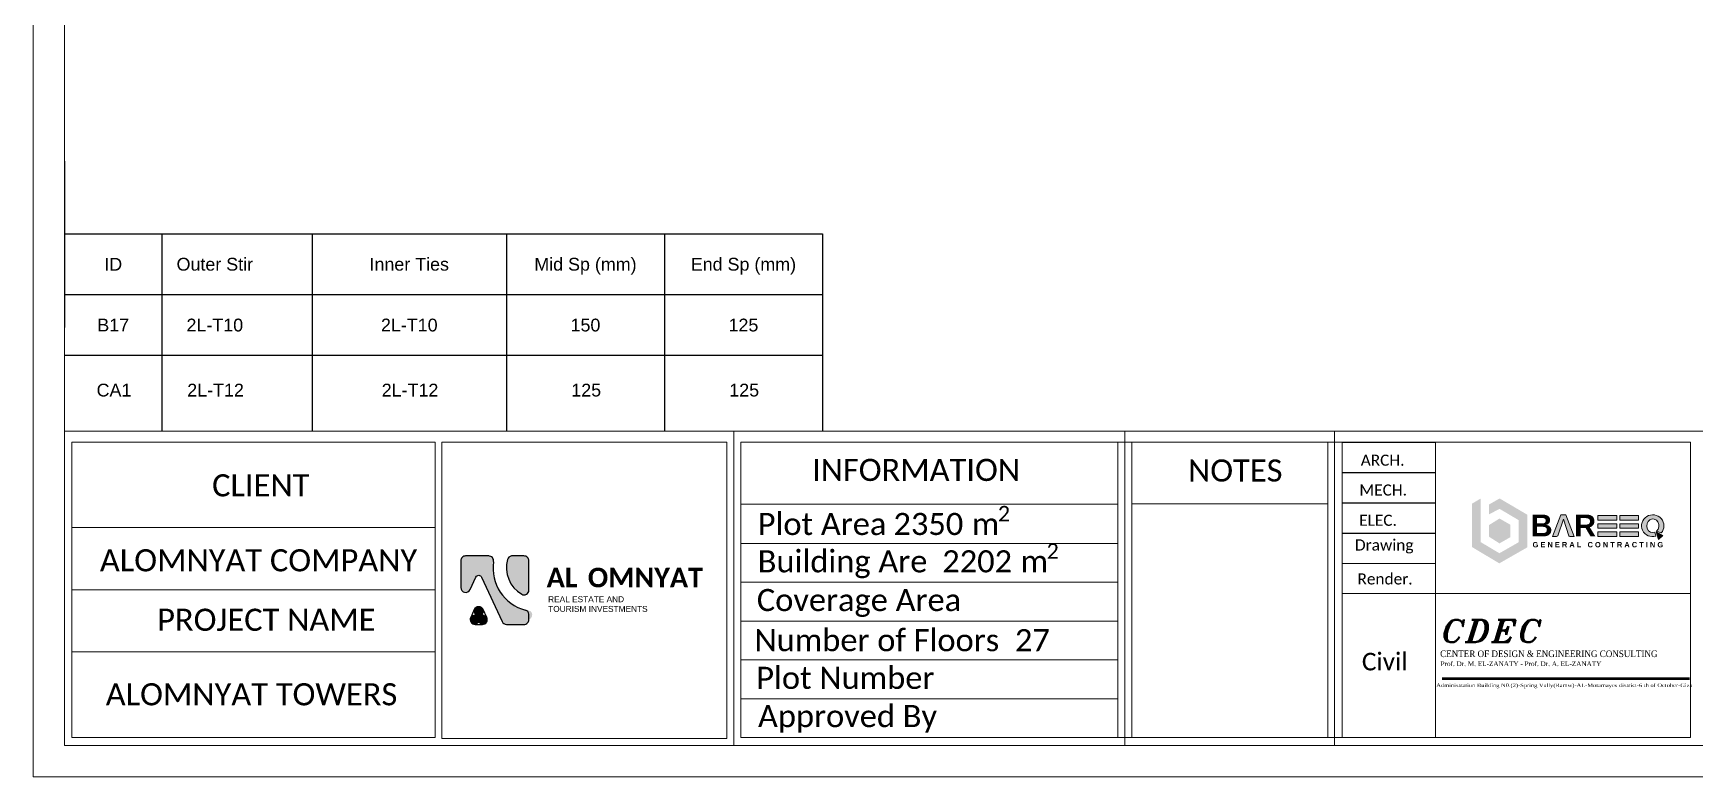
# Model space of a CAD drawing. Header units: inches. Extents: x 16 to 269, y 163 to 682.
# Drawn here: x 17.48 to 52.36, y 210.14 to 225.73 of the extents above; entities that cross this region are included whole.
import ezdxf
from ezdxf.enums import TextEntityAlignment as Align

# ---------------------------------------------------------------- set-up
doc = ezdxf.new("R2010")
doc.units = ezdxf.units.IN
doc.header["$MEASUREMENT"] = 0
doc.layers.add('CDEC-FRAMING-PLAN', color=7, linetype='Continuous')
doc.layers.add('XREF-FRAME$0$XREF-TITLEBLOCK$0$text', color=3, linetype='Continuous')
doc.layers.add('Sheet_Borders', color=7, linetype='Continuous', lineweight=5)
doc.styles.add('Arial_1', font='arial.ttf', dxfattribs={"height": 0.45})
doc.styles.add('RA CALIBRI REGULAR', font='calibril.ttf')
doc.styles.get("Standard").update_dxf_attribs({"font": 'arial.ttf'})
doc.styles.add('XREF-FRAME$0$XREF-TITLEBLOCK$0$CONCEPT1', font='times.ttf')
doc.styles.add('XREF-FRAME$0$XREF-TITLEBLOCK$0$HG', font='ITALICT.shx')

# ---------------------------------------------------------------- blocks, each defined once
blk = doc.blocks.new('A$Cd8bbae89')
at = {"true_color": 0x319dd3}
h = blk.add_hatch(color=142, dxfattribs=at)
h.dxf.hatch_style = 1
h.paths.add_polyline_path([(0.94, 5.22), (0, 4.67), (0, 0), (0.94, 0.53)])
h.paths.add_polyline_path([(2.97, 3.07), (1.82, 2.35), (1.82, 1.12), (2.97, 1.74)])
h.paths.add_polyline_path([(2.98, 5.23), (1.83, 4.57), (1.82, 3.51), (2.98, 4.11)])
at = {"true_color": 0x2a3383}
h = blk.add_hatch(color=177, dxfattribs=at)
h.dxf.hatch_style = 1
h.paths.add_polyline_path([(3, 5.22), (2.98, 5.22), (2.98, 4.11), (5.04, 2.89), (5.04, 0.52), (5.98, -0.03), (5.98, 3.47)])
h.paths.add_polyline_path([(4.12, 2.41), (2.97, 3.07), (2.97, 1.74), (4.12, 1.05)])
at = {"true_color": 0x319dd3}
h = blk.add_hatch(color=142, dxfattribs=at)
h.dxf.hatch_style = 1
h.paths.add_polyline_path([(8.67, 1.14), (9.13, 1.14, 0.319925), (9.24, 1.22), (9.85, 2.99), (10.44, 1.22, 0.322497), (10.56, 1.14), (11.01, 1.14), (10.13, 3.48), (9.58, 3.48)])
h.paths.add_polyline_path([(13.58, 3.39), (13.58, 2.9), (15.61, 2.9), (15.61, 3.39)])
h.paths.add_polyline_path([(13.58, 2.51), (13.58, 2.02), (15.61, 2.02), (15.61, 2.51)])
h.paths.add_polyline_path([(15.61, 1.14), (15.61, 1.63), (13.58, 1.63), (13.58, 1.14)])
h.paths.add_polyline_path([(15.94, 3.39), (15.94, 2.9), (17.97, 2.9), (17.97, 3.39)])
h.paths.add_polyline_path([(17.97, 2.02), (17.97, 2.51), (15.94, 2.51), (15.94, 2.02)])
h.paths.add_polyline_path([(17.97, 1.14), (17.97, 1.63), (15.94, 1.63), (15.94, 1.14)])
edge = h.paths.add_edge_path()
edge.add_ellipse((19.49, 2.29), major_axis=(-1.21, 0), ratio=0.972651, start_angle=138.7624, end_angle=466.2921)
edge.add_line((19.83, 1.16), (19.73, 1.59))
edge.add_ellipse((19.5, 2.29), major_axis=(0, 0.744), ratio=0.892628, start_angle=218.0399, end_angle=560.2223, ccw=False)
edge.add_line((19.91, 1.71), (20.4, 1.51))
at = {"true_color": 0x288cbd}
h = blk.add_hatch(color=142, dxfattribs=at)
h.dxf.hatch_style = 1
h.paths.add_polyline_path([(5.98, -0.03), (5.04, 0.52), (2.96, -0.67), (0.94, 0.53), (0, 0), (2.95, -1.76), (2.95, -1.76)])
h = blk.add_hatch(color=142, dxfattribs=at)
h.dxf.hatch_style = 1
h.paths.add_polyline_path([(4.12, 1.05), (2.97, 1.74), (1.82, 1.12), (2.97, 0.39)])
at = {"true_color": 0x2a3383}
h = blk.add_hatch(color=177, dxfattribs=at)
h.dxf.hatch_style = 1
h.paths.add_polyline_path([(20.1, 0.81), (20.58, 1.24), (19.85, 1.62)])
at = {"color": 142, "true_color": 0x319dd3}
blk.add_lwpolyline([(8.67, 1.14), (9.58, 3.48), (10.13, 3.48), (11.01, 1.14), (10.56, 1.14, -0.322497), (10.44, 1.22), (9.85, 2.99), (9.24, 1.22, -0.319925), (9.13, 1.14), (8.67, 1.14)], format="xyb", dxfattribs=at)
for points in [[(13.58, 3.39), (15.61, 3.39), (15.61, 2.9), (13.58, 2.9)], [(13.58, 2.51), (15.61, 2.51), (15.61, 2.02), (13.58, 2.02)], [(15.94, 3.39), (17.97, 3.39), (17.97, 2.9), (15.94, 2.9)], [(15.94, 2.51), (17.97, 2.51), (17.97, 2.02), (15.94, 2.02)], [(13.58, 1.63), (15.61, 1.63), (15.61, 1.14), (13.58, 1.14)], [(15.94, 1.63), (17.97, 1.63), (17.97, 1.14), (15.94, 1.14)]]:
    blk.add_lwpolyline(points, close=True, dxfattribs=at)
at = {"color": 143, "true_color": 0x42aad7}
for points in [[(19.73, 1.59), (19.83, 1.16)], [(19.91, 1.71), (20.4, 1.51)]]:
    blk.add_lwpolyline(points, dxfattribs=at)
at = {"color": 177, "true_color": 0x2a3383}
blk.add_lwpolyline([(19.85, 1.62), (20.58, 1.24), (20.1, 0.81), (19.85, 1.62)], dxfattribs=at)
at = {"color": 142, "true_color": 0x319dd3}
for centre, major_axis, ratio, start_param, end_param in [((19.49, 2.29), (-1.21, 0), 0.972651, 2.421862, 8.138333), ((19.5, 2.29), (0, 0.744), 0.892628, 3.805515, 9.777723)]:
    blk.add_ellipse(centre, major_axis=major_axis, ratio=ratio, start_param=start_param, end_param=end_param, dxfattribs=at)
at = {"attachment_point": 1}
for s, width, gutter_width, insert, char_height in [('{\\fArial|b1|i0|c0|p34;\\C142;\\c13868337;B} ', 2.3485, 11.74, (6.33, 3.49), 2.3485), ('\\pxsm2;{\\fArial|b1|i0|c0|p34;\\C177;\\c8598314;G E N E R A L   C O N T R A C T I N G}', 15.8741, 2.87, (6.53, 0.54), 0.5743)]:
    blk.add_mtext_dynamic_manual_height_columns(s, width=width, gutter_width=gutter_width, heights=[0], dxfattribs=dict(at, insert=insert, char_height=char_height))
at = {"color": 143, "true_color": 0x42aad7, "insert": (11.01, 3.49), "char_height": 2.3485, "attachment_point": 1}
blk.add_mtext_dynamic_manual_height_columns('{\\fArial|b1|i0|c0|p34;\\C142;\\c13868337;R} ', width=2.3485, gutter_width=11.74, heights=[0], dxfattribs=at)
blk = doc.blocks.new('sheet')
at = {"true_color": 0x293189}
h = blk.add_hatch(color=177, dxfattribs=at)
h.dxf.hatch_style = 1
h.paths.add_polyline_path([(-418.734, 40.158, 0.414214), (-418.845, 40.046), (-418.845, 39.448, 0.802913), (-418.633, 39.401), (-418.502, 39.683, -0.639253), (-418.375, 39.682), (-417.915, 38.681, 0.29294), (-417.813, 38.616), (-417.42, 38.616, 0.414214), (-417.308, 38.728, 0.553295), (-417.269, 38.913, -0.417813), (-418.106, 40.034, 0.459795), (-418.218, 40.158)])
at = {"true_color": 0x4554a5}
h = blk.add_hatch(color=175, dxfattribs=at)
h.dxf.hatch_style = 1
h.paths.add_polyline_path([(-417.472, 39.295, 0.584571), (-417.308, 39.402), (-417.308, 40.046, 0.414214), (-417.42, 40.158), (-417.702, 40.158, 0.291504), (-417.79, 40.082, 0.342448)])
at = {"true_color": 0x000000}
h = blk.add_hatch(color=18, dxfattribs=at)
h.dxf.hatch_style = 1
h.paths.add_polyline_path([(-418.439, 38.651, 1.441321), (-418.347, 38.839, 1.901432), (-418.531, 38.839, 1.434024)])
at = {"color": 177, "true_color": 0x293189}
blk.add_lwpolyline([(-418.213, 40.158), (-418.734, 40.158, 0.414214), (-418.845, 40.046), (-418.845, 39.448, 0.802913), (-418.633, 39.401), (-418.502, 39.683, -0.639253), (-418.375, 39.682), (-417.915, 38.681, 0.29294), (-417.813, 38.616), (-417.42, 38.616, 0.414214), (-417.308, 38.728), (-417.308, 38.848)], format="xyb", dxfattribs=at)
at = {"color": 175, "true_color": 0x4554a5}
blk.add_lwpolyline([(-417.308, 39.387), (-417.308, 40.046, 0.414214), (-417.42, 40.158), (-417.702, 40.158)], format="xyb", dxfattribs=at)
blk.add_lwpolyline([(-418.257, 38.775), (-418.338, 38.949, 0.63847), (-418.541, 38.949), (-418.621, 38.774, 0.547105), (-418.519, 38.616), (-418.358, 38.616, 0.548839)], format="xyb", close=True)
at = {"color": 177, "true_color": 0x293189}
for centre, radius, start, end in [((-418.215, 40.048), 0.11, 350.4257, 91.3796), ((-417.134, 39.886), 0.983, 171.6397, 255.0806), ((-417.417, 38.83), 0.111, 9.4358, 74.1171)]:
    blk.add_arc(centre, radius, start, end, dxfattribs=at)
at = {"color": 175, "true_color": 0x4554a5}
for centre, radius, start, end in [((-417.123, 39.894), 0.693, 164.6076, 239.8175), ((-417.686, 40.051), 0.108, 98.1031, 165.7009), ((-417.42, 39.394), 0.112, 242.4829, 356.2798)]:
    blk.add_arc(centre, radius, start, end, dxfattribs=at)
at = {"layer": 'CDEC-FRAMING-PLAN'}
for p, q in [((-398.989, 42.72), (-397.047, 42.721)), ((-398.989, 42.719), (-396.884, 42.72)), ((-398.989, 42.037), (-396.883, 42.038)), ((-398.989, 42.037), (-396.883, 42.038)), ((-398.988, 41.355), (-396.883, 41.356)), ((-398.988, 40.673), (-396.883, 40.674)), ((-398.987, 39.991), (-396.882, 39.992))]:
    blk.add_line(p, q, dxfattribs=at)
at = {"layer": 'Sheet_Borders', "linetype": 'Continuous', "lineweight": 0}
for p, q in [((-428.475, 35.187), (-428.475, 77.192)), ((-428.475, 35.187), (-428.475, 77.192)), ((-427.768, 35.894), (-427.768, 76.484)), ((-427.768, 76.484), (-427.768, 35.894)), ((-427.768, 42.966), (-427.768, 42.966)), ((-427.768, 42.966), (-369.782, 42.966)), ((-419.424, 42.721), (-427.606, 42.721)), ((-427.606, 36.07), (-427.606, 42.721)), ((-419.424, 36.07), (-419.424, 42.721)), ((-419.268, 42.721), (-412.85, 42.721)), ((-419.268, 36.051), (-419.268, 42.721)), ((-412.85, 42.721), (-412.85, 36.051)), ((-412.694, 42.966), (-412.694, 35.894)), ((-412.537, 42.719), (-401.369, 42.719)), ((-412.537, 36.069), (-412.537, 42.719)), ((-404.039, 42.719), (-404.039, 36.069)), ((-403.882, 42.966), (-403.882, 35.894)), ((-403.726, 42.721), (-403.726, 36.07)), ((-391.141, 42.721), (-401.369, 42.719)), ((-399.311, 36.07), (-399.311, 42.721)), ((-399.161, 42.966), (-399.161, 35.894)), ((-398.989, 36.07), (-398.989, 42.721)), ((-396.884, 42.721), (-396.884, 36.07)), ((-391.141, 36.07), (-391.141, 42.721)), ((-412.537, 41.327), (-404.039, 41.327)), ((-403.726, 41.328), (-399.311, 41.328)), ((-419.424, 40.796), (-427.606, 40.796)), ((-412.537, 40.441), (-404.039, 40.441)), ((-419.424, 39.395), (-427.606, 39.395)), ((-412.537, 39.566), (-404.039, 39.566)), ((-391.141, 39.314), (-398.989, 39.314)), ((-412.537, 38.692), (-404.039, 38.692)), ((-427.606, 38.003), (-419.424, 38.003)), ((-412.537, 37.817), (-404.039, 37.817)), ((-412.537, 36.943), (-404.039, 36.943)), ((-427.606, 36.07), (-419.424, 36.07)), ((-412.85, 36.051), (-419.268, 36.051)), ((-412.537, 36.069), (-401.369, 36.069)), ((-391.141, 36.07), (-401.369, 36.069)), ((-372.533, 35.894), (-427.768, 35.894))]:
    blk.add_line(p, q, dxfattribs=at)
blk.add_lwpolyline([(-369.075, 35.187), (-428.475, 35.187)], close=True, dxfattribs=at)
at = {"layer": 'XREF-FRAME$0$XREF-TITLEBLOCK$0$text', "color": 8}
for p, q in [((-396.738, 37.411), (-391.167, 37.411)), ((-396.738, 37.387), (-391.167, 37.387))]:
    blk.add_line(p, q, dxfattribs=at)
at = {"layer": 'Sheet_Borders', "xscale": 0.2089906934372016, "yscale": 0.2089906934372016, "zscale": 0.2089906934372016}
blk.add_blockref('A$Cd8bbae89', (-396.065, 40.359), dxfattribs=at)
at = {"char_height": 0.43904, "attachment_point": 1}
for s, width, insert in [('{\\fCandara|b1|i0|c0|p34;\\C256;\\c0;AL} ', 0.43904, (-416.91, 39.892)), ('{\\fCandara|b1|i0|c0|p34;\\C256;\\c0;OMNYAT}', 2.78249, (-415.981, 39.892))]:
    blk.add_mtext_dynamic_manual_height_columns(s, width=width, gutter_width=2.195, heights=[0], dxfattribs=dict(at, insert=insert))
at = {"insert": (-416.875, 39.033), "char_height": 0.13365, "width": 2.81151, "attachment_point": 1, "style": 'Arial_1'}
blk.add_mtext('TOURISM INVESTMENTS', dxfattribs=at)
at = {"insert": (-416.876, 39.25), "char_height": 0.13365, "attachment_point": 1, "style": 'Arial_1'}
blk.add_mtext_dynamic_manual_height_columns('\\pxsm1;{\\C256;\\c0;REAL ESTATE AND}', width=2.81151, gutter_width=0.686, heights=[0.417], dxfattribs=at)
at = {"layer": 'Sheet_Borders', "linetype": 'Continuous', "lineweight": 0, "style": 'RA CALIBRI REGULAR'}
for s, height, p in [('INFORMATION', 0.49749, (-410.931, 41.846)), ('NOTES', 0.4975, (-402.46, 41.833)), ('ARCH.', 0.25, (-398.57, 42.189)), ('CLIENT', 0.4975, (-424.445, 41.499)), ('MECH.', 0.25, (-398.6, 41.517)), ('ELEC.', 0.25, (-398.606, 40.836)), ('Drawing', 0.25, (-398.7, 40.28)), ('ALOMNYAT COMPANY', 0.49749, (-426.974, 39.811)), ('Render.', 0.25, (-398.644, 39.516)), ('Coverage Area', 0.49749, (-412.174, 38.917)), ('PROJECT NAME', 0.49749, (-425.683, 38.473)), ('Civil', 0.3943, (-398.544, 37.582)), ('Plot Number', 0.49749, (-412.188, 37.165)), ('ALOMNYAT TOWERS', 0.49749, (-426.842, 36.795)), ('Approved By', 0.49749, (-412.149, 36.304))]:
    blk.add_text(s, height=height, dxfattribs=at).set_placement(p)
at = {"layer": 'Sheet_Borders', "style": 'RA CALIBRI REGULAR'}
for s, height, p in [('2', 0.348, (-406.744, 40.936)), ('Plot Area ', 0.4975, (-412.155, 40.629)), (' m', 0.4975, (-407.507, 40.629)), ('2', 0.348, (-405.646, 40.094)), ('Building Are  ', 0.49749, (-412.155, 39.788)), (' m', 0.4975, (-406.408, 39.788)), ('Number of Floors  ', 0.49749, (-412.228, 38.013))]:
    blk.add_text(s, height=height, dxfattribs=at).set_placement(p)
at = {"layer": 'Sheet_Borders', "color": 244, "true_color": 0x991b1e, "style": 'RA CALIBRI REGULAR'}
for s, p in [('2350', (-409.096, 40.629)), ('2202', (-407.997, 39.788)), ('27', (-406.36, 38.013))]:
    blk.add_text(s, height=0.4975, dxfattribs=at).set_placement(p)
at = {"layer": 'XREF-FRAME$0$XREF-TITLEBLOCK$0$text', "color": 2, "style": 'XREF-FRAME$0$XREF-TITLEBLOCK$0$HG', "width": 1.2}
blk.add_text('CDEC', height=0.5, dxfattribs=at).set_placement((-396.759, 38.218))
at = {"layer": 'XREF-FRAME$0$XREF-TITLEBLOCK$0$text', "color": 4, "style": 'XREF-FRAME$0$XREF-TITLEBLOCK$0$CONCEPT1', "width": 0.9}
blk.add_text('CENTER OF DESIGN & ENGINEERING CONSULTING', height=0.14992, dxfattribs=at).set_placement((-396.781, 37.881))
at = {"layer": 'XREF-FRAME$0$XREF-TITLEBLOCK$0$text', "style": 'XREF-FRAME$0$XREF-TITLEBLOCK$0$CONCEPT1'}
blk.add_text('Prof. Dr. M. EL-ZANATY - Prof. Dr. A. EL-ZANATY', height=0.10625, dxfattribs=at).set_placement((-396.772, 37.678))
at = {"layer": 'XREF-FRAME$0$XREF-TITLEBLOCK$0$text', "style": 'XREF-FRAME$0$XREF-TITLEBLOCK$0$CONCEPT1', "width": 1.2}
blk.add_text('Administration Building N0.(2)-Spring Vally(Ramw)-AL-Motamayes district-6 th of October-Giza', height=0.08007, dxfattribs=at).set_placement((-393.983, 37.206), align=Align.CENTER)

msp = doc.modelspace()

# ---------------------------------------------------------------- linework, layer by layer
at = {"color": 7}
for p, q in [((18.1423, 223.0513), (18.1423, 219.5643)), ((18.1423, 221.5257), (20.1829, 221.5257)), ((20.1829, 221.5257), (20.1829, 217.3857)), ((20.1829, 221.5257), (20.1829, 217.3857)), ((20.1829, 221.5257), (34.0488, 221.5257)), ((23.3354, 221.5257), (23.3354, 218.9749)), ((23.3354, 221.5257), (23.3354, 217.3857)), ((27.4167, 221.5257), (27.4167, 217.3857)), ((30.7327, 221.5257), (30.7327, 217.3857)), ((34.0488, 221.5257), (34.0488, 217.3857)), ((18.1423, 220.2503), (20.1829, 220.2503)), ((20.1829, 220.2503), (34.0488, 220.2503)), ((18.1423, 218.9777), (20.1829, 218.9777)), ((20.1829, 218.9777), (34.0488, 218.9777))]:
    msp.add_line(p, q, dxfattribs=at)

# ---------------------------------------------------------------- block references
at = {"xscale": 0.9317849193954946, "yscale": 0.9317849193954946, "zscale": 0.9317849193954946}
msp.add_blockref('sheet', (416.7302, 177.3507), dxfattribs=at)

# ---------------------------------------------------------------- texts
at = {"color": 7}
for s, height, p in [('ID', 0.26868, (19.1626, 220.888)), ('Outer Stir', 0.26868, (21.2948, 220.888)), ('Inner Ties', 0.26868, (25.3761, 220.888)), ('Mid Sp (mm)', 0.268679, (29.0747, 220.888)), ('End Sp (mm)', 0.268679, (32.3907, 220.888)), ('B17', 0.26868, (19.1626, 219.6126)), ('2L-T10', 0.26868, (21.2948, 219.6126)), ('2L-T10', 0.26868, (25.377, 219.6126)), ('150', 0.26868, (29.0747, 219.6126)), ('125', 0.26868, (32.3907, 219.6126)), ('CA1', 0.26868, (19.1785, 218.2481)), ('2L-T12', 0.26868, (21.3107, 218.2481)), ('2L-T12', 0.26868, (25.3928, 218.2481)), ('125', 0.26868, (29.0906, 218.2481)), ('125', 0.26868, (32.4066, 218.2481))]:
    msp.add_text(s, height=height, dxfattribs=at).set_placement(p, align=Align.MIDDLE_CENTER)

doc.saveas('drawing.dxf')
